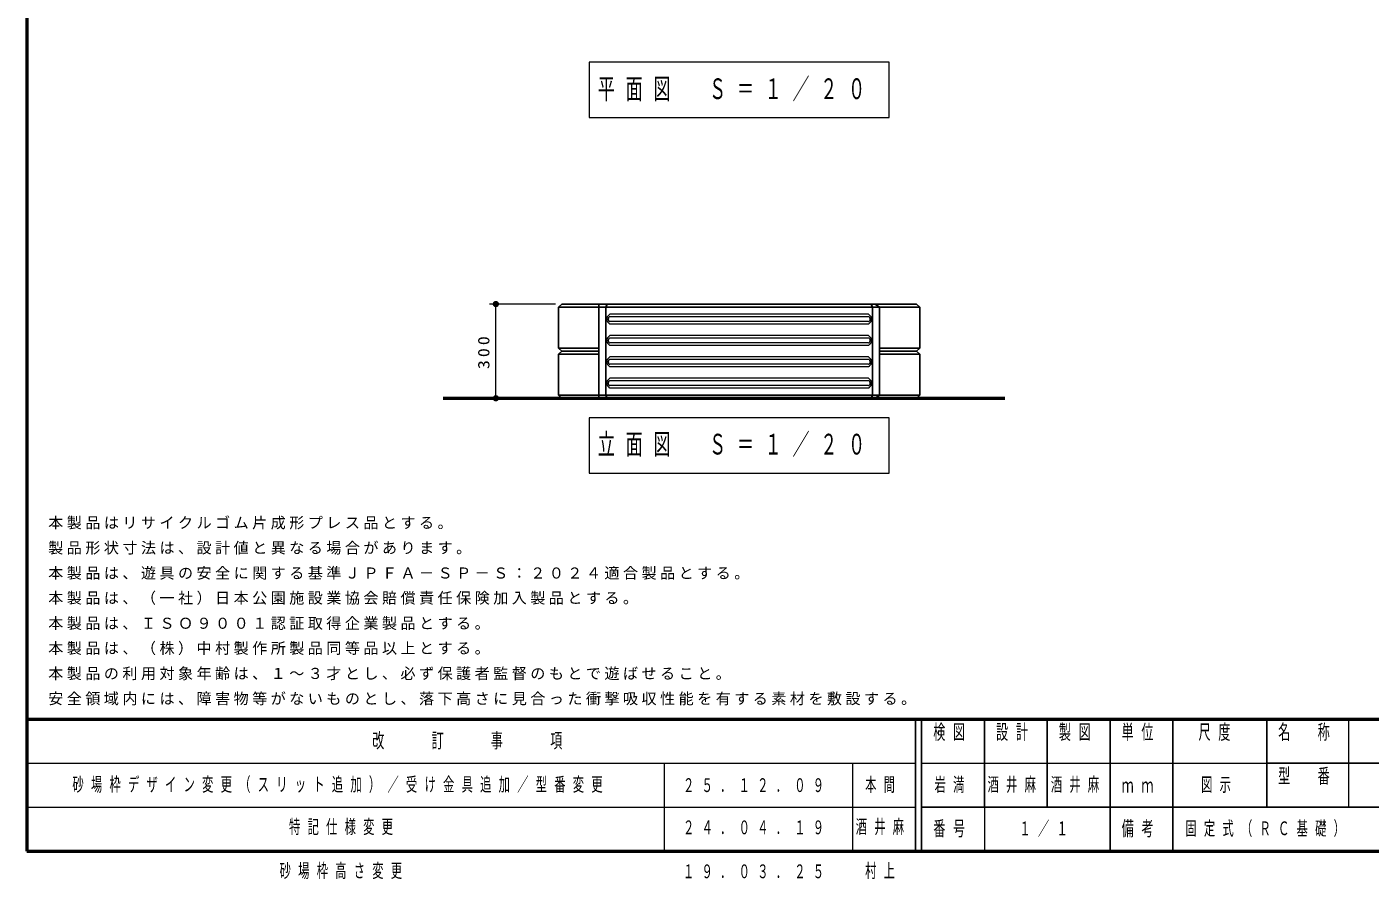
# Model space of a CAD drawing. Units: millimetres on the paper, with parts at other scales. Extents: x -385 to 39, y -4 to 267.
# Drawn here: x -385 to -171.1, y -4.5 to 131.3 of the extents above; entities that cross this region are included whole.
import ezdxf

# ---------------------------------------------------------------- set-up
doc = ezdxf.new("R2010")
doc.units = ezdxf.units.MM
doc.layers.add('1_20', color=7, linetype='Continuous', lineweight=13)
doc.layers.add('NAKAMURA図枠', color=7, linetype='Continuous', lineweight=13)
doc.layers.add('CLASS1', color=7, linetype='Continuous')
doc.layers.add('図面情報', color=7, linetype='Continuous')
doc.styles.add('ＭＳ ゴシック', font='')
doc.styles.get('ＭＳ ゴシック').set_extended_font_data('MS Gothic')

# ---------------------------------------------------------------- blocks, each defined once
blk = doc.blocks.new('filled_dot')
at = {"color": 0, "linetype": 'Continuous', "lineweight": -2, "const_width": 1.25}
blk.add_lwpolyline([(-0.625, 0, 1), (0.625, 0, 1)], format="xyb", close=True, dxfattribs=at)

msp = doc.modelspace()

# ---------------------------------------------------------------- linework, layer by layer
at = {"layer": '1_20'}
for p, q in [((-295.458, 125.63), (-295.458, 116.83)), ((-247.658, 125.63), (-295.458, 125.63)), ((-247.658, 116.83), (-247.658, 125.63)), ((-295.458, 116.83), (-247.658, 116.83)), ((-300.808, 87.127), (-311.308, 87.127)), ((-310.308, 72.127), (-310.308, 87.127)), ((-295.458, 69.027), (-295.458, 60.227)), ((-247.658, 69.027), (-295.458, 69.027)), ((-247.658, 60.227), (-247.658, 69.027)), ((-295.458, 60.227), (-247.658, 60.227))]:
    msp.add_line(p, q, dxfattribs=at)
at = {"layer": '1_20', "lineweight": 25}
for p, q in [((-300.308, 86.627), (-299.808, 87.127)), ((-242.808, 86.627), (-300.308, 86.627)), ((-300.308, 80.127), (-300.308, 86.627)), ((-243.308, 87.127), (-299.808, 87.127)), ((-293.934, 87.127), (-293.907, 86.627)), ((-293.907, 72.627), (-293.907, 86.627)), ((-292.808, 86.627), (-292.601, 87.127)), ((-292.808, 72.627), (-292.808, 86.627)), ((-250.515, 87.127), (-250.308, 86.627)), ((-250.308, 72.627), (-250.308, 86.627)), ((-249.896, 87.127), (-249.21, 86.627)), ((-249.21, 72.627), (-249.21, 86.627)), ((-243.308, 87.127), (-242.808, 86.627)), ((-242.808, 80.127), (-242.808, 86.627)), ((-300.308, 80.127), (-293.907, 80.127)), ((-300.308, 80.127), (-299.808, 79.627)), ((-299.808, 79.627), (-300.308, 79.127)), ((-299.808, 79.627), (-293.907, 79.627)), ((-249.21, 80.127), (-242.808, 80.127)), ((-249.21, 79.627), (-243.308, 79.627)), ((-243.308, 79.627), (-242.808, 80.127)), ((-242.808, 79.127), (-243.308, 79.627)), ((-300.308, 72.627), (-300.308, 79.127)), ((-300.308, 79.127), (-293.907, 79.127)), ((-249.21, 79.127), (-242.808, 79.127)), ((-242.808, 72.627), (-242.808, 79.127)), ((-242.808, 72.627), (-300.308, 72.627)), ((-300.308, 72.627), (-299.808, 72.127)), ((-243.308, 72.127), (-299.808, 72.127)), ((-293.934, 72.127), (-293.907, 72.627)), ((-292.808, 72.627), (-292.601, 72.127)), ((-250.515, 72.127), (-250.308, 72.627)), ((-249.896, 72.127), (-249.21, 72.627)), ((-243.308, 72.127), (-242.808, 72.627))]:
    msp.add_line(p, q, dxfattribs=at)
at = {"layer": '1_20', "color": 131}
for p, q in [((-292.583, 84.677), (-292.583, 84.777)), ((-292.347, 84.677), (-292.347, 84.777)), ((-292.168, 85.479), (-292.18, 85.493)), ((-250.958, 85.512), (-292.158, 85.512)), ((-250.958, 85.092), (-292.158, 85.092)), ((-250.958, 84.362), (-292.158, 84.362)), ((-250.958, 83.942), (-292.158, 83.942)), ((-250.949, 83.975), (-250.937, 83.961)), ((-250.77, 84.777), (-250.77, 84.677)), ((-250.534, 84.777), (-250.534, 84.677)), ((-292.583, 81.277), (-292.583, 81.377)), ((-292.347, 81.277), (-292.347, 81.377)), ((-292.168, 82.079), (-292.18, 82.093)), ((-250.958, 82.112), (-292.158, 82.112)), ((-250.958, 81.692), (-292.158, 81.692)), ((-250.77, 81.377), (-250.77, 81.277)), ((-250.534, 81.377), (-250.534, 81.277)), ((-250.958, 80.962), (-292.158, 80.962)), ((-250.958, 80.542), (-292.158, 80.542)), ((-292.583, 77.877), (-292.583, 77.977)), ((-292.347, 77.877), (-292.347, 77.977)), ((-292.168, 78.679), (-292.18, 78.693)), ((-250.958, 78.712), (-292.158, 78.712)), ((-250.958, 78.292), (-292.158, 78.292)), ((-250.958, 77.562), (-292.158, 77.562)), ((-250.958, 77.142), (-292.158, 77.142)), ((-250.949, 77.175), (-250.937, 77.161)), ((-250.77, 77.977), (-250.77, 77.877)), ((-250.534, 77.977), (-250.534, 77.877)), ((-292.169, 75.277), (-292.182, 75.291)), ((-250.958, 75.312), (-292.158, 75.312)), ((-250.958, 74.892), (-292.158, 74.892)), ((-292.583, 74.477), (-292.583, 74.577)), ((-292.347, 74.477), (-292.347, 74.577)), ((-250.958, 74.162), (-292.158, 74.162)), ((-250.958, 73.742), (-292.158, 73.742)), ((-250.949, 73.775), (-250.937, 73.761)), ((-250.77, 74.577), (-250.77, 74.477)), ((-250.534, 74.577), (-250.534, 74.477))]:
    msp.add_line(p, q, dxfattribs=at)
at = {"layer": '1_20', "color": 2, "lineweight": 50}
msp.add_line((-318.679, 72.127), (-229.268, 72.127), dxfattribs=at)
at = {"layer": '1_20', "color": 131}
for points in [[(-292.583, 84.777), (-292.582, 84.82), (-292.579, 84.866), (-292.574, 84.912), (-292.567, 84.959), (-292.557, 85.004), (-292.543, 85.048), (-292.535, 85.071), (-292.525, 85.094), (-292.516, 85.114), (-292.505, 85.135), (-292.485, 85.169)], [(-292.485, 84.285), (-292.502, 84.314), (-292.518, 84.343), (-292.531, 84.374), (-292.54, 84.396), (-292.547, 84.419), (-292.56, 84.464), (-292.569, 84.509), (-292.576, 84.555), (-292.579, 84.585), (-292.581, 84.616), (-292.583, 84.677)], [(-292.485, 85.169), (-292.461, 85.203), (-292.437, 85.235), (-292.412, 85.265), (-292.387, 85.294), (-292.362, 85.321), (-292.337, 85.347), (-292.307, 85.376), (-292.277, 85.405), (-292.238, 85.441), (-292.158, 85.512)], [(-292.158, 83.942), (-292.241, 84.016), (-292.272, 84.044), (-292.319, 84.089), (-292.355, 84.125), (-292.39, 84.164), (-292.414, 84.192), (-292.439, 84.221), (-292.462, 84.252), (-292.485, 84.285)], [(-292.347, 84.777), (-292.346, 84.817), (-292.345, 84.856), (-292.343, 84.887), (-292.34, 84.917), (-292.335, 84.95), (-292.328, 84.981), (-292.323, 85), (-292.317, 85.019), (-292.31, 85.034), (-292.303, 85.048)], [(-292.303, 84.406), (-292.314, 84.429), (-292.323, 84.455), (-292.33, 84.482), (-292.335, 84.504), (-292.338, 84.526), (-292.342, 84.561), (-292.345, 84.598), (-292.346, 84.637), (-292.347, 84.677)], [(-292.158, 85.092), (-292.185, 85.091), (-292.212, 85.087), (-292.237, 85.081), (-292.261, 85.072), (-292.283, 85.061), (-292.303, 85.048)], [(-292.303, 84.406), (-292.283, 84.393), (-292.261, 84.382), (-292.237, 84.373), (-292.212, 84.367), (-292.185, 84.363), (-292.158, 84.362)], [(-250.958, 85.512), (-250.876, 85.438), (-250.845, 85.41), (-250.798, 85.364), (-250.762, 85.328), (-250.727, 85.29), (-250.702, 85.262), (-250.678, 85.232), (-250.655, 85.202), (-250.632, 85.169)], [(-250.813, 85.048), (-250.833, 85.061), (-250.855, 85.072), (-250.88, 85.081), (-250.905, 85.087), (-250.931, 85.091), (-250.958, 85.092)], [(-250.958, 84.362), (-250.931, 84.363), (-250.905, 84.367), (-250.88, 84.373), (-250.855, 84.382), (-250.833, 84.393), (-250.813, 84.406)], [(-250.632, 84.285), (-250.656, 84.251), (-250.68, 84.219), (-250.705, 84.189), (-250.73, 84.16), (-250.755, 84.133), (-250.78, 84.107), (-250.81, 84.077), (-250.839, 84.049), (-250.879, 84.013), (-250.958, 83.942)], [(-250.813, 85.048), (-250.803, 85.024), (-250.794, 84.999), (-250.786, 84.971), (-250.782, 84.95), (-250.779, 84.928), (-250.775, 84.893), (-250.772, 84.856), (-250.77, 84.817), (-250.77, 84.777)], [(-250.77, 84.677), (-250.77, 84.637), (-250.772, 84.598), (-250.774, 84.567), (-250.777, 84.537), (-250.782, 84.504), (-250.789, 84.473), (-250.794, 84.454), (-250.8, 84.435), (-250.806, 84.42), (-250.813, 84.406)], [(-250.632, 85.169), (-250.615, 85.14), (-250.599, 85.11), (-250.585, 85.08), (-250.577, 85.058), (-250.569, 85.035), (-250.557, 84.99), (-250.548, 84.944), (-250.541, 84.899), (-250.538, 84.868), (-250.536, 84.838), (-250.534, 84.777)], [(-250.534, 84.677), (-250.535, 84.633), (-250.538, 84.588), (-250.543, 84.542), (-250.55, 84.495), (-250.56, 84.45), (-250.574, 84.406), (-250.582, 84.383), (-250.591, 84.36), (-250.601, 84.339), (-250.611, 84.319), (-250.632, 84.285)], [(-292.583, 81.377), (-292.582, 81.42), (-292.579, 81.466), (-292.574, 81.512), (-292.567, 81.559), (-292.557, 81.604), (-292.543, 81.648), (-292.535, 81.671), (-292.525, 81.694), (-292.516, 81.714), (-292.505, 81.735), (-292.485, 81.769)], [(-292.485, 81.769), (-292.461, 81.803), (-292.437, 81.835), (-292.412, 81.865), (-292.387, 81.894), (-292.362, 81.921), (-292.337, 81.947), (-292.307, 81.976), (-292.277, 82.005), (-292.238, 82.041), (-292.158, 82.112)], [(-292.347, 81.377), (-292.346, 81.417), (-292.345, 81.456), (-292.343, 81.487), (-292.34, 81.517), (-292.335, 81.55), (-292.328, 81.581), (-292.323, 81.6), (-292.317, 81.619), (-292.31, 81.634), (-292.303, 81.648)], [(-292.158, 81.692), (-292.185, 81.691), (-292.212, 81.687), (-292.237, 81.681), (-292.261, 81.672), (-292.283, 81.661), (-292.303, 81.648)], [(-250.958, 82.112), (-250.876, 82.039), (-250.815, 81.981), (-250.784, 81.951), (-250.743, 81.908), (-250.702, 81.862), (-250.667, 81.817), (-250.649, 81.794), (-250.632, 81.769)], [(-250.813, 81.648), (-250.833, 81.661), (-250.855, 81.672), (-250.88, 81.681), (-250.905, 81.687), (-250.931, 81.691), (-250.958, 81.692)], [(-250.813, 81.648), (-250.802, 81.623), (-250.793, 81.595), (-250.785, 81.566), (-250.781, 81.543), (-250.778, 81.52), (-250.773, 81.47), (-250.771, 81.424), (-250.77, 81.377)], [(-250.632, 81.769), (-250.61, 81.732), (-250.591, 81.694), (-250.576, 81.654), (-250.568, 81.63), (-250.561, 81.605), (-250.549, 81.555), (-250.541, 81.501), (-250.536, 81.448), (-250.535, 81.412), (-250.534, 81.377)], [(-292.485, 80.885), (-292.502, 80.914), (-292.518, 80.943), (-292.531, 80.974), (-292.54, 80.996), (-292.547, 81.019), (-292.56, 81.064), (-292.569, 81.109), (-292.576, 81.155), (-292.579, 81.185), (-292.581, 81.216), (-292.583, 81.277)], [(-292.158, 80.542), (-292.241, 80.616), (-292.272, 80.644), (-292.319, 80.689), (-292.355, 80.725), (-292.39, 80.764), (-292.414, 80.792), (-292.439, 80.821), (-292.462, 80.852), (-292.485, 80.885)], [(-292.303, 81.006), (-292.314, 81.029), (-292.323, 81.055), (-292.33, 81.082), (-292.335, 81.104), (-292.338, 81.126), (-292.342, 81.161), (-292.345, 81.198), (-292.346, 81.237), (-292.347, 81.277)], [(-292.303, 81.006), (-292.283, 80.993), (-292.261, 80.982), (-292.237, 80.973), (-292.212, 80.967), (-292.185, 80.963), (-292.158, 80.962)], [(-250.958, 80.962), (-250.931, 80.963), (-250.905, 80.967), (-250.88, 80.973), (-250.855, 80.982), (-250.833, 80.993), (-250.813, 81.006)], [(-250.632, 80.885), (-250.662, 80.842), (-250.684, 80.814), (-250.706, 80.787), (-250.728, 80.762), (-250.773, 80.714), (-250.802, 80.685), (-250.832, 80.656), (-250.872, 80.619), (-250.958, 80.542)], [(-250.77, 81.277), (-250.771, 81.215), (-250.773, 81.185), (-250.775, 81.156), (-250.779, 81.127), (-250.783, 81.099), (-250.791, 81.065), (-250.801, 81.034), (-250.813, 81.006)], [(-250.534, 81.277), (-250.534, 81.252), (-250.537, 81.196), (-250.543, 81.14), (-250.547, 81.111), (-250.553, 81.083), (-250.558, 81.059), (-250.565, 81.034), (-250.575, 81.002), (-250.587, 80.97), (-250.601, 80.938), (-250.616, 80.911), (-250.632, 80.885)], [(-292.583, 77.977), (-292.582, 78.02), (-292.579, 78.066), (-292.574, 78.112), (-292.567, 78.159), (-292.557, 78.204), (-292.543, 78.248), (-292.535, 78.271), (-292.525, 78.294), (-292.516, 78.314), (-292.505, 78.335), (-292.485, 78.369)], [(-292.485, 77.485), (-292.502, 77.514), (-292.518, 77.543), (-292.531, 77.574), (-292.54, 77.596), (-292.547, 77.619), (-292.56, 77.664), (-292.569, 77.709), (-292.576, 77.755), (-292.579, 77.785), (-292.581, 77.816), (-292.583, 77.877)], [(-292.485, 78.369), (-292.461, 78.403), (-292.437, 78.435), (-292.412, 78.465), (-292.387, 78.494), (-292.362, 78.521), (-292.337, 78.547), (-292.307, 78.576), (-292.277, 78.605), (-292.238, 78.641), (-292.158, 78.712)], [(-292.158, 77.142), (-292.241, 77.216), (-292.272, 77.244), (-292.319, 77.289), (-292.355, 77.325), (-292.39, 77.364), (-292.414, 77.392), (-292.439, 77.421), (-292.462, 77.452), (-292.485, 77.485)], [(-292.347, 77.977), (-292.346, 78.017), (-292.345, 78.056), (-292.343, 78.087), (-292.34, 78.117), (-292.335, 78.15), (-292.328, 78.181), (-292.323, 78.2), (-292.317, 78.219), (-292.31, 78.234), (-292.303, 78.248)], [(-292.303, 77.606), (-292.314, 77.629), (-292.323, 77.655), (-292.33, 77.682), (-292.335, 77.704), (-292.338, 77.726), (-292.342, 77.761), (-292.345, 77.798), (-292.346, 77.837), (-292.347, 77.877)], [(-292.158, 78.292), (-292.185, 78.291), (-292.212, 78.287), (-292.237, 78.281), (-292.261, 78.272), (-292.283, 78.261), (-292.303, 78.248)], [(-292.303, 77.606), (-292.283, 77.593), (-292.261, 77.582), (-292.237, 77.573), (-292.212, 77.567), (-292.185, 77.563), (-292.158, 77.562)], [(-250.958, 78.712), (-250.876, 78.638), (-250.845, 78.61), (-250.798, 78.564), (-250.762, 78.528), (-250.727, 78.49), (-250.702, 78.462), (-250.678, 78.432), (-250.655, 78.402), (-250.632, 78.369)], [(-250.813, 78.248), (-250.833, 78.261), (-250.855, 78.272), (-250.88, 78.281), (-250.905, 78.287), (-250.931, 78.291), (-250.958, 78.292)], [(-250.958, 77.562), (-250.931, 77.563), (-250.905, 77.567), (-250.88, 77.573), (-250.855, 77.582), (-250.833, 77.593), (-250.813, 77.606)], [(-250.632, 77.485), (-250.656, 77.451), (-250.68, 77.419), (-250.705, 77.389), (-250.73, 77.36), (-250.755, 77.333), (-250.78, 77.307), (-250.81, 77.277), (-250.839, 77.249), (-250.879, 77.213), (-250.958, 77.142)], [(-250.813, 78.248), (-250.803, 78.224), (-250.794, 78.199), (-250.786, 78.171), (-250.782, 78.15), (-250.779, 78.128), (-250.775, 78.093), (-250.772, 78.056), (-250.77, 78.017), (-250.77, 77.977)], [(-250.77, 77.877), (-250.77, 77.837), (-250.772, 77.798), (-250.774, 77.767), (-250.777, 77.737), (-250.782, 77.704), (-250.789, 77.673), (-250.794, 77.654), (-250.8, 77.635), (-250.806, 77.62), (-250.813, 77.606)], [(-250.632, 78.369), (-250.615, 78.34), (-250.599, 78.31), (-250.585, 78.28), (-250.577, 78.258), (-250.569, 78.235), (-250.557, 78.19), (-250.548, 78.144), (-250.541, 78.099), (-250.538, 78.068), (-250.536, 78.038), (-250.534, 77.977)], [(-250.534, 77.877), (-250.535, 77.833), (-250.538, 77.788), (-250.543, 77.742), (-250.55, 77.695), (-250.56, 77.65), (-250.574, 77.606), (-250.582, 77.583), (-250.591, 77.56), (-250.601, 77.539), (-250.611, 77.519), (-250.632, 77.485)], [(-292.583, 74.577), (-292.582, 74.62), (-292.579, 74.666), (-292.574, 74.712), (-292.567, 74.759), (-292.557, 74.804), (-292.543, 74.848), (-292.535, 74.871), (-292.525, 74.894), (-292.516, 74.914), (-292.505, 74.935), (-292.485, 74.969)], [(-292.485, 74.969), (-292.461, 75.003), (-292.437, 75.035), (-292.412, 75.065), (-292.387, 75.094), (-292.362, 75.121), (-292.337, 75.147), (-292.307, 75.176), (-292.277, 75.205), (-292.238, 75.241), (-292.158, 75.312)], [(-292.158, 74.892), (-292.185, 74.891), (-292.212, 74.887), (-292.237, 74.881), (-292.261, 74.872), (-292.283, 74.861), (-292.303, 74.848)], [(-250.958, 75.312), (-250.876, 75.238), (-250.845, 75.21), (-250.798, 75.164), (-250.762, 75.128), (-250.727, 75.09), (-250.702, 75.062), (-250.678, 75.032), (-250.655, 75.002), (-250.632, 74.969)], [(-250.813, 74.848), (-250.833, 74.861), (-250.855, 74.872), (-250.88, 74.881), (-250.905, 74.887), (-250.931, 74.891), (-250.958, 74.892)], [(-250.632, 74.969), (-250.615, 74.94), (-250.599, 74.91), (-250.585, 74.88), (-250.577, 74.858), (-250.569, 74.835), (-250.557, 74.79), (-250.548, 74.744), (-250.541, 74.699), (-250.538, 74.668), (-250.536, 74.638), (-250.534, 74.577)], [(-292.485, 74.085), (-292.502, 74.114), (-292.518, 74.143), (-292.531, 74.174), (-292.54, 74.196), (-292.547, 74.219), (-292.56, 74.264), (-292.569, 74.309), (-292.576, 74.355), (-292.579, 74.385), (-292.581, 74.416), (-292.583, 74.477)], [(-292.158, 73.742), (-292.241, 73.816), (-292.272, 73.844), (-292.319, 73.889), (-292.355, 73.925), (-292.39, 73.964), (-292.414, 73.992), (-292.439, 74.021), (-292.462, 74.052), (-292.485, 74.085)], [(-292.347, 74.577), (-292.346, 74.617), (-292.345, 74.656), (-292.343, 74.687), (-292.34, 74.717), (-292.335, 74.75), (-292.328, 74.781), (-292.323, 74.8), (-292.317, 74.819), (-292.31, 74.834), (-292.303, 74.848)], [(-292.303, 74.206), (-292.314, 74.229), (-292.323, 74.255), (-292.33, 74.282), (-292.335, 74.304), (-292.338, 74.326), (-292.342, 74.361), (-292.345, 74.398), (-292.346, 74.437), (-292.347, 74.477)], [(-292.303, 74.206), (-292.283, 74.193), (-292.261, 74.182), (-292.237, 74.173), (-292.212, 74.167), (-292.185, 74.163), (-292.158, 74.162)], [(-250.958, 74.162), (-250.931, 74.163), (-250.905, 74.167), (-250.88, 74.173), (-250.855, 74.182), (-250.833, 74.193), (-250.813, 74.206)], [(-250.632, 74.085), (-250.656, 74.051), (-250.68, 74.019), (-250.705, 73.989), (-250.73, 73.96), (-250.755, 73.933), (-250.78, 73.907), (-250.81, 73.877), (-250.839, 73.849), (-250.879, 73.813), (-250.958, 73.742)], [(-250.813, 74.848), (-250.803, 74.824), (-250.794, 74.799), (-250.786, 74.771), (-250.782, 74.75), (-250.779, 74.728), (-250.775, 74.693), (-250.772, 74.656), (-250.77, 74.617), (-250.77, 74.577)], [(-250.77, 74.477), (-250.77, 74.437), (-250.772, 74.398), (-250.774, 74.367), (-250.777, 74.337), (-250.782, 74.304), (-250.789, 74.273), (-250.794, 74.254), (-250.8, 74.235), (-250.806, 74.22), (-250.813, 74.206)], [(-250.534, 74.477), (-250.535, 74.433), (-250.538, 74.388), (-250.543, 74.342), (-250.55, 74.295), (-250.56, 74.25), (-250.574, 74.206), (-250.582, 74.183), (-250.591, 74.16), (-250.601, 74.139), (-250.611, 74.119), (-250.632, 74.085)]]:
    msp.add_lwpolyline(points, dxfattribs=at)
at = {"layer": 'NAKAMURA図枠', "lineweight": 50}
for p, q in [((-385, 267), (-385, 0)), ((-385, 21), (0, 21)), ((-385, 0), (0, 0))]:
    msp.add_line(p, q, dxfattribs=at)
at = {"layer": 'NAKAMURA図枠', "color": 211, "lineweight": 25}
for p, q in [((-243.5, 21), (-243.5, 0)), ((-242.5, 21), (-242.5, 0)), ((-232.5, 21), (-232.5, 7)), ((-222.5, 21), (-222.5, 7)), ((-212.5, 21), (-212.5, 0)), ((-202.5, 21), (-202.5, 7)), ((-187.5, 21), (-187.5, 7)), ((-187.5, 14), (-70, 14)), ((-242.5, 7), (0, 7))]:
    msp.add_line(p, q, dxfattribs=at)
at = {"layer": 'NAKAMURA図枠'}
for p, q in [((-174.5, 21), (-174.5, 7)), ((-385, 14), (-243.5, 14)), ((-283.5, 14), (-283.5, 0)), ((-253.5, 14), (-253.5, 0)), ((-242.5, 14), (-187.5, 14)), ((-385, 7), (-243.5, 7)), ((-232.5, 7), (-232.5, 0))]:
    msp.add_line(p, q, dxfattribs=at)
at = {"layer": 'NAKAMURA図枠', "lineweight": 25}
msp.add_line((-202.5, 7), (-202.5, 0), dxfattribs=at)

# ---------------------------------------------------------------- block references
at = {"layer": '1_20', "xscale": 0.4, "yscale": 0.4}
for p, rotation in [((-310.308, 87.127), 270), ((-310.308, 72.127), 90)]:
    msp.add_blockref('filled_dot', p, dxfattribs=dict(at, rotation=rotation))

# ---------------------------------------------------------------- texts
at = {"layer": '1_20', "char_height": 3.299, "attachment_point": 4, "style": 'ＭＳ ゴシック'}
for s, insert in [('\\T1.64;\\W0.6;平面図\u3000Ｓ＝１／２０', (-294.058, 121.23)), ('\\T1.64;\\W0.6;立面図\u3000Ｓ＝１／２０', (-294.058, 64.627))]:
    msp.add_mtext(s, dxfattribs=dict(at, insert=insert))
at = {"layer": '1_20', "insert": (-311.308, 79.627), "char_height": 1.833, "attachment_point": 8, "rotation": 90, "style": 'ＭＳ ゴシック'}
msp.add_mtext('\\T1.33;\\W1.15;300', dxfattribs=at)
at = {"layer": 'CLASS1', "char_height": 1.76, "attachment_point": 7, "style": 'ＭＳ ゴシック'}
for s, insert in [('\\T1.23;本製品はリサイクルゴム片成形プレス品とする。', (-381.599, 51.223)), ('\\T1.23;製品形状寸法は、設計値と異なる場合があります。', (-381.599, 47.223)), ('\\T1.23;本製品は、遊具の安全に関する基準ＪＰＦＡ－ＳＰ－Ｓ：２０２４適合製品とする。', (-381.599, 43.223)), ('\\T1.23;本製品は、（一社）日本公園施設業協会賠償責任保険加入製品とする。', (-381.599, 39.223)), ('\\T1.23;本製品は、ＩＳＯ９００１認証取得企業製品とする。', (-381.599, 35.223)), ('\\T1.23;本製品は、（株）中村製作所製品同等品以上とする。', (-381.599, 31.223)), ('\\T1.23;本製品の利用対象年齢は、１～３才とし、必ず保護者監督のもとで遊ばせること。', (-381.599, 27.223)), ('\\T1.23;安全領域内には、障害物等がないものとし、落下高さに見合った衝撃吸収性能を有する素材を敷設する。', (-381.599, 23.223))]:
    msp.add_mtext(s, dxfattribs=dict(at, insert=insert))
at = {"layer": 'NAKAMURA図枠', "color": 4, "char_height": 2.346, "style": 'ＭＳ ゴシック'}
for s, insert, attachment_point in [('\\T1.64;\\W0.6;検図', (-237.5, 20.167), 2), ('\\T1.64;\\W0.6;設計', (-227.5, 20.167), 2), ('\\T1.64;\\W0.6;製図', (-217.5, 20.167), 2), ('\\T1.64;\\W0.6;単位', (-207.5, 20.167), 2), ('\\T1.64;\\W0.6;尺度', (-195.25, 20.167), 2), ('\\T1.64;\\W0.6;名\u3000称', (-181, 20.167), 2), ('\\T1.64;\\W0.6;改\u3000\u3000訂\u3000\u3000事\u3000\u3000項', (-314.25, 17.5), 5), ('\\T1.64;\\W0.6;型\u3000番', (-181, 13.167), 2), ('\\T1.64;\\W0.6;ｍｍ', (-207.5, 10.5), 5), ('\\T1.64;\\W0.6;番号', (-237.5, 3.5), 5), ('\\T1.64;\\W0.6;備考', (-207.5, 3.5), 5)]:
    msp.add_mtext(s, dxfattribs=dict(at, insert=insert, attachment_point=attachment_point))
at = {"layer": '図面情報', "char_height": 2.199, "style": 'ＭＳ ゴシック'}
for s, insert, attachment_point in [('\\T1.64;\\W0.6;砂場枠デザイン変更（スリット追加）／受け金具追加／型番変更', (-377.75, 10.5), 4), ('\\T1.64;\\W0.6;２５．１２．０９', (-280.5, 10.5), 4), ('\\T1.64;\\W0.6;本間', (-251.5, 10.5), 4), ('\\T1.64;\\W0.6;岩満', (-237.5, 10.5), 5), ('\\T1.64;\\W0.6;酒井麻', (-232, 10.5), 4), ('\\T1.64;\\W0.6;酒井麻', (-217.5, 10.5), 5), ('\\T1.64;\\W0.6;図示', (-198, 10.5), 4), ('\\T1.64;\\W0.6;特記仕様変更', (-343.25, 3.775), 4), ('\\T1.64;\\W0.6;２４．０４．１９', (-280.5, 3.775), 4), ('\\T1.64;\\W0.6;酒井麻', (-253, 3.775), 4), ('\\T1.64;\\W0.6;１／１', (-222.5, 3.5), 5), ('\\T1.64;\\W0.6;固定式（ＲＣ基礎）', (-200.5, 3.5), 4), ('\\T1.64;\\W0.6;砂場枠高さ変更', (-344.75, -3.225), 4), ('\\T1.64;\\W0.6;１９．０３．２５', (-280.5, -3.225), 4), ('\\T1.64;\\W0.6;村上', (-251.5, -3.225), 4)]:
    msp.add_mtext(s, dxfattribs=dict(at, insert=insert, attachment_point=attachment_point))

doc.saveas('drawing.dxf')
